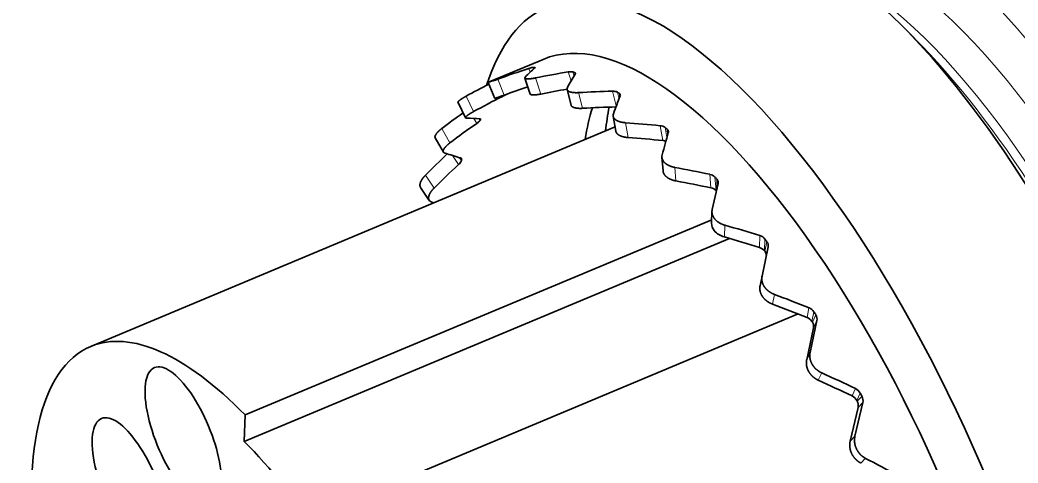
# Model space of a CAD drawing. Extents: x 23 to 417, y 3 to 294.
# Drawn here: x 378.19 to 383.4, y 144.1 to 146.41 of the extents above; entities that cross this region are included whole.
import ezdxf

# ---------------------------------------------------------------- set-up
doc = ezdxf.new("R2010")
doc.units = 0
doc.layers.get('0').update_dxf_attribs({"lineweight": 13})

# ---------------------------------------------------------------- blocks, each defined once
blk = doc.blocks.new('BLOCK4695')
at = {"color": 7, "lineweight": 35, "ltscale": 0.013304}
blk.add_line((-0.877, 70.869), (-1.248, 71.25), dxfattribs=at)
at = {"color": 7, "lineweight": 35, "ltscale": 0.037044}
blk.add_line((-10.764, 70.527), (-12.13, 69.955), dxfattribs=at)
at = {"color": 7, "lineweight": 13, "ltscale": 0.000550648}
blk.add_line((-10.983, 70.297), (-10.99, 70.318), dxfattribs=at)
at = {"color": 7, "lineweight": 13, "ltscale": 0.002557}
blk.add_line((-11.101, 70.192), (-11.139, 70.287), dxfattribs=at)
at = {"color": 7, "lineweight": 13, "ltscale": 0.001131}
blk.add_line((-11.012, 70.273), (-11.029, 70.315), dxfattribs=at)
at = {"color": 7, "lineweight": 13, "ltscale": 0.006071}
blk.add_line((-10.032, 69.967), (-10.109, 70.197), dxfattribs=at)
at = {"color": 7, "lineweight": 13, "ltscale": 0.002703}
blk.add_line((-9.955, 70.096), (-9.989, 70.199), dxfattribs=at)
at = {"color": 7, "lineweight": 13, "ltscale": 0.001376}
blk.add_line((-9.931, 70.132), (-9.945, 70.186), dxfattribs=at)
at = {"color": 7, "lineweight": 35, "ltscale": 0.000649674}
blk.add_line((-12.172, 69.937), (-12.195, 69.926), dxfattribs=at)
at = {"color": 7, "lineweight": 35, "ltscale": 0.011247}
blk.add_line((-12.195, 69.926), (-12.026, 69.509), dxfattribs=at)
at = {"color": 7, "lineweight": 35, "ltscale": 0.00113}
blk.add_line((-12.13, 69.955), (-12.172, 69.937), dxfattribs=at)
at = {"color": 7, "lineweight": 13, "ltscale": 0.011249}
blk.add_line((-11.779, 69.594), (-11.948, 70.011), dxfattribs=at)
at = {"color": 7, "lineweight": 35, "ltscale": 0.01105}
blk.add_line((-11.237, 70.04), (-11.098, 69.62), dxfattribs=at)
at = {"color": 7, "lineweight": 13, "ltscale": 0.011051}
blk.add_line((-10.82, 69.622), (-10.96, 70.042), dxfattribs=at)
at = {"color": 7, "lineweight": 13, "ltscale": 0.01115}
blk.add_line((-12.579, 69.164), (-12.773, 69.566), dxfattribs=at)
at = {"color": 7, "lineweight": 13, "ltscale": 0.000454806}
blk.add_line((-11.82, 69.559), (-11.828, 69.576), dxfattribs=at)
at = {"color": 7, "lineweight": 35, "ltscale": 0.010565}
blk.add_line((-10.14, 69.741), (-10.034, 69.332), dxfattribs=at)
at = {"color": 7, "lineweight": 13, "ltscale": 0.010566}
blk.add_line((-9.732, 69.25), (-9.838, 69.659), dxfattribs=at)
at = {"color": 7, "lineweight": 13, "ltscale": 0.009915}
blk.add_line((-8.855, 69.311), (-8.954, 69.695), dxfattribs=at)
at = {"color": 7, "lineweight": 13, "ltscale": 0.004472}
blk.add_line((-8.783, 69.498), (-8.827, 69.671), dxfattribs=at)
at = {"color": 7, "lineweight": 13, "ltscale": 0.00238}
blk.add_line((-8.763, 69.548), (-8.779, 69.642), dxfattribs=at)
at = {"color": 7, "lineweight": 35, "ltscale": 0.011149}
blk.add_line((-12.984, 69.401), (-12.79, 68.999), dxfattribs=at)
at = {"color": 7, "lineweight": 35, "ltscale": 0.009815}
blk.add_line((-8.937, 69.043), (-8.868, 68.656), dxfattribs=at)
at = {"color": 7, "lineweight": 35, "ltscale": 0.370689}
blk.add_line((-8.887, 68.765), (-22.566, 63.041), dxfattribs=at)
at = {"color": 7, "lineweight": 13, "ltscale": 0.003738}
blk.add_line((-12.494, 68.857), (-12.568, 68.987), dxfattribs=at)
at = {"color": 7, "lineweight": 13, "ltscale": 0.001261}
blk.add_line((-12.406, 68.935), (-12.431, 68.979), dxfattribs=at)
at = {"color": 7, "lineweight": 13, "ltscale": 0.000969442}
blk.add_line((-12.401, 68.943), (-12.417, 68.978), dxfattribs=at)
at = {"color": 7, "lineweight": 13, "ltscale": 0.009816}
blk.add_line((-8.547, 68.487), (-8.615, 68.873), dxfattribs=at)
at = {"color": 7, "lineweight": 13, "ltscale": 0.009841}
blk.add_line((-7.641, 68.409), (-7.709, 68.796), dxfattribs=at)
at = {"color": 7, "lineweight": 13, "ltscale": 0.01076}
blk.add_line((-13.195, 68.347), (-13.408, 68.721), dxfattribs=at)
at = {"color": 7, "lineweight": 13, "ltscale": 0.006597}
blk.add_line((-7.533, 68.488), (-7.579, 68.748), dxfattribs=at)
at = {"color": 7, "lineweight": 13, "ltscale": 0.003894}
blk.add_line((-7.515, 68.548), (-7.528, 68.704), dxfattribs=at)
at = {"color": 7, "lineweight": 35, "ltscale": 0.010759}
blk.add_line((-13.579, 68.478), (-13.366, 68.104), dxfattribs=at)
at = {"color": 7, "lineweight": 13, "ltscale": 0.007159}
blk.add_line((-12.971, 67.783), (-13.131, 68.021), dxfattribs=at)
at = {"color": 7, "lineweight": 13, "ltscale": 0.002402}
blk.add_line((-12.896, 67.885), (-12.95, 67.964), dxfattribs=at)
at = {"color": 7, "lineweight": 13, "ltscale": 0.001764}
blk.add_line((-12.893, 67.896), (-12.928, 67.957), dxfattribs=at)
at = {"color": 7, "lineweight": 35, "ltscale": 0.008837}
blk.add_line((-7.664, 67.971), (-7.635, 67.618), dxfattribs=at)
at = {"color": 7, "lineweight": 13, "ltscale": 0.010096}
blk.add_line((-13.61, 67.168), (-13.835, 67.503), dxfattribs=at)
at = {"color": 7, "lineweight": 13, "ltscale": 0.008838}
blk.add_line((-7.302, 67.357), (-7.331, 67.709), dxfattribs=at)
at = {"color": 7, "lineweight": 13, "ltscale": 0.00886}
blk.add_line((-6.385, 67.175), (-6.414, 67.528), dxfattribs=at)
at = {"color": 7, "lineweight": 13, "ltscale": 0.008868}
blk.add_line((-6.252, 67.104), (-6.281, 67.457), dxfattribs=at)
at = {"color": 7, "lineweight": 35, "ltscale": 0.017286}
blk.add_line((-6.197, 67.285), (-6.351, 66.611), dxfattribs=at)
at = {"color": 7, "lineweight": 13, "ltscale": 0.007712}
for p, q in [((-6.24, 67.091), (-6.229, 67.399)), ((-4.985, 65.53), (-4.974, 65.838))]:
    blk.add_line(p, q, dxfattribs=at)
at = {"color": 7, "lineweight": 35, "ltscale": 0.000575417}
blk.add_line((-6.194, 67.307), (-6.197, 67.285), dxfattribs=at)
at = {"color": 7, "lineweight": 35, "ltscale": 0.010095}
blk.add_line((-13.959, 67.183), (-13.734, 66.848), dxfattribs=at)
at = {"color": 7, "lineweight": 35, "ltscale": 0.001516}
blk.add_line((-13.628, 66.782), (-13.683, 66.806), dxfattribs=at)
at = {"color": 7, "lineweight": 35, "ltscale": 0.007687}
blk.add_line((-6.358, 66.563), (-6.369, 66.255), dxfattribs=at)
at = {"color": 7, "lineweight": 35, "ltscale": 0.329864}
blk.add_line((-6.365, 66.345), (-18.537, 61.251), dxfattribs=at)
at = {"color": 7, "lineweight": 13, "ltscale": 0.007686}
blk.add_line((-6.034, 65.894), (-6.022, 66.202), dxfattribs=at)
at = {"color": 7, "lineweight": 13, "ltscale": 0.007706}
blk.add_line((-5.117, 65.62), (-5.106, 65.928), dxfattribs=at)
at = {"color": 7, "lineweight": 35, "ltscale": 0.343097}
blk.add_line((-5.903, 65.857), (-18.562, 60.559), dxfattribs=at)
at = {"color": 7, "lineweight": 35, "ltscale": 0.0194}
blk.add_line((-4.891, 65.635), (-5.051, 64.875), dxfattribs=at)
at = {"color": 7, "lineweight": 13, "ltscale": 0.006471}
for p, q in [((-4.974, 65.515), (-4.922, 65.768)), ((-3.748, 63.687), (-3.697, 63.94))]:
    blk.add_line(p, q, dxfattribs=at)
at = {"color": 7, "lineweight": 35, "ltscale": 0.006449}
blk.add_line((-5.052, 64.873), (-5.103, 64.62), dxfattribs=at)
at = {"color": 7, "lineweight": 13, "ltscale": 0.006449}
blk.add_line((-4.781, 64.143), (-4.73, 64.396), dxfattribs=at)
at = {"color": 7, "lineweight": 35, "ltscale": 0.335456}
blk.add_line((-4.112, 63.886), (-16.49, 58.706), dxfattribs=at)
at = {"color": 7, "lineweight": 13, "ltscale": 0.006465}
blk.add_line((-3.877, 63.793), (-3.826, 64.046), dxfattribs=at)
at = {"color": 7, "lineweight": 13, "ltscale": 0.005284}
for p, q in [((-3.737, 63.669), (-3.647, 63.86)), ((-2.578, 61.63), (-2.489, 61.821))]:
    blk.add_line(p, q, dxfattribs=at)
at = {"color": 7, "lineweight": 35, "ltscale": 0.021178}
blk.add_line((-3.619, 63.711), (-3.797, 62.883), dxfattribs=at)
at = {"color": 7, "lineweight": 13, "ltscale": 0.00528}
for p, q in [((-3.709, 63.52), (-3.619, 63.711)), ((-2.702, 61.748), (-2.612, 61.939))]:
    blk.add_line(p, q, dxfattribs=at)
at = {"color": 7, "lineweight": 35, "ltscale": 0.021166}
blk.add_line((-3.709, 63.52), (-3.886, 62.692), dxfattribs=at)
at = {"color": 7, "lineweight": 13, "ltscale": 0.005266}
for p, q in [((-3.886, 62.692), (-3.797, 62.883)), ((-3.583, 62.158), (-3.493, 62.348))]:
    blk.add_line(p, q, dxfattribs=at)
at = {"color": 7, "lineweight": 13, "ltscale": 0.004396}
blk.add_line((-2.568, 61.61), (-2.443, 61.734), dxfattribs=at)
at = {"color": 7, "lineweight": 35, "ltscale": 0.02257}
blk.add_line((-2.42, 61.573), (-2.626, 60.694), dxfattribs=at)
at = {"color": 7, "lineweight": 13, "ltscale": 0.004392}
blk.add_line((-2.545, 61.449), (-2.42, 61.573), dxfattribs=at)
at = {"color": 7, "lineweight": 35, "ltscale": 0.017328}
blk.add_line((-18.562, 60.559), (-18.537, 61.251), dxfattribs=at)
at = {"color": 7, "lineweight": 35, "ltscale": 0.02256}
blk.add_line((-2.545, 61.449), (-2.751, 60.571), dxfattribs=at)
at = {"color": 7, "lineweight": 13, "ltscale": 0.004381}
for p, q in [((-2.751, 60.571), (-2.626, 60.694)), ((-2.474, 59.997), (-2.349, 60.12))]:
    blk.add_line(p, q, dxfattribs=at)
at = {"color": 7, "lineweight": 35}
for centre, radius, start, end in [((-10.983, 70.297), 0.0216, 52.336, 109.071), ((-5.304, 51.902), 19.289, 107.609, 110.1478), ((-11.201, 70.043), 0.0368, 124.7809, 184.6376), ((-8.859, 67.792), 3.285, 130.1942, 136.0115), ((-10.924, 69.674), 0.65, 99.2513, 109.3404), ((-10.987, 70.316), 0.017, 297.0418, 352.1135), ((-6.893, 50.171), 20.283, 99.1223, 101.5662), ((-4.431, 66.671), 6.499, 147.7118, 151.2784), ((-10.042, 69.895), 0.309, 80.062, 102.4289), ((-9.95, 70.152), 0.0338, 23.2999, 81.1528), ((-9.949, 70.16), 0.0296, 322.5041, 9.3457), ((-3.367, 52.491), 19.494, 116.8671, 118.8479), ((-13.268, 73.4), 3.637, 287.1645, 291.2806), ((-5.35, 52.038), 18.696, 108.1066, 110.1131), ((-3.486, 52.635), 18.865, 116.217, 118.8149), ((-13.126, 73.064), 3.722, 287.1874, 291.2087), ((-12.426, 70.829), 1.406, 295.5009, 300.135), ((-6.893, 50.375), 19.644, 99.5187, 101.5334), ((-10.071, 69.756), 0.0702, 147.4306, 191.9842), ((-8.476, 47.243), 22.458, 91.2194, 93.4762), ((-8.933, 69.447), 0.249, 64.7355, 94.7499), ((4.806, 64.142), 14.606, 158.1691, 160.1229), ((-8.807, 69.589), 0.0597, 13.4141, 62.4951), ((-8.802, 69.594), 0.0537, 336.5923, 8.726), ((-8.424, 47.513), 21.776, 91.1612, 93.4451), ((-0.755, 52.091), 20.897, 125.3768, 127.2662), ((-8.816, 69.064), 0.122, 158.865, 189.6715), ((-0.974, 52.267), 20.198, 124.7766, 127.236), ((-12.766, 69.024), 0.0354, 224.9346, 283.4624), ((-12.698, 65.513), 3.476, 85.2784, 90.9769), ((-12.694, 69.176), 0.376, 302.0872, 320.1451), ((-12.41, 68.957), 0.0208, 36.0582, 94.5056), ((-12.421, 68.963), 0.0283, 315.2834, 11.3406), ((-10.355, 43.089), 25.843, 84.1249, 86.141), ((-7.722, 68.556), 0.24, 53.2314, 87.0588), ((25.677, 59.06), 34.521, 163.9389, 164.9296), ((-7.587, 68.631), 0.0936, 6.5349, 51.0494), ((-7.579, 68.635), 0.0851, 343.5326, 4.3189), ((-10.246, 43.48), 25.064, 84.0337, 86.113), ((-7.669, 68.109), 0.301, 68.8835, 84.6942), ((2.821, 50.887), 23.528, 133.128, 135.0697), ((-13.311, 68.14), 0.0656, 213.2753, 259.8272), ((-15.103, 61.382), 6.926, 71.601, 75.1048), ((-7.479, 67.986), 0.185, 164.4588, 184.822), ((2.491, 51.09), 22.754, 132.8079, 135.0419), ((-13.143, 67.991), 0.269, 309.4767, 336.6002), ((-12.928, 67.915), 0.0401, 31.703, 74.55), ((-12.939, 67.915), 0.0501, 337.381, 24.7408), ((-12.786, 37.72), 30.481, 77.9336, 79.6907), ((-6.456, 67.284), 0.247, 44.6097, 80.051), ((-12.604, 38.275), 29.561, 77.8541, 79.6663), ((-6.325, 67.309), 0.131, 359.1924, 43.3281), ((-6.428, 66.931), 0.247, 44.5249, 79.9186), ((-13.639, 66.914), 0.116, 214.5402, 247.439), ((-6.106, 66.554), 0.252, 167.018, 178.0191), ((-6.071, 66.253), 0.298, 179.4651, 220.3629), ((-15.976, 31.148), 36.439, 72.6445, 74.1481), ((-5.903, 66.403), 0.525, 221.0016, 255.6028), ((-15.697, 31.908), 35.333, 72.5764, 74.1274), ((-5.178, 65.679), 0.259, 38.0323, 73.9388), ((-5.055, 65.666), 0.167, 349.16, 37.6546), ((-5.189, 65.371), 0.259, 37.8946, 73.8251), ((-5.11, 65.411), 0.171, 359.1532, 37.29), ((-20.11, 23.319), 43.862, 68.2064, 69.4729), ((-19.703, 24.328), 42.52, 68.1489, 69.4556), ((-3.923, 63.795), 0.269, 32.6847, 68.8435), ((-3.82, 63.75), 0.204, 348.9889, 32.6229), ((-3.975, 63.542), 0.269, 32.6016, 68.7667), ((-3.909, 63.559), 0.204, 349.0157, 32.7055), ((-25.439, 13.965), 53.128, 64.5542, 65.6018), ((-24.861, 15.276), 51.484, 64.5066, 65.5876), ((-2.819, 61.502), 0.272, 28.0276, 64.6106), ((-2.729, 61.693), 0.272, 28.103, 64.6746), ((-2.65, 61.622), 0.235, 347.8428, 28.259), ((-2.775, 61.499), 0.235, 347.8612, 28.3109), ((-32.513, 2.234), 65.273, 61.63474, 62.47648)]:
    blk.add_arc(centre, radius, start, end, dxfattribs=at)
for centre, major_axis, start_param, end_param in [((8.705, 62.794), (8.049, -19.234), 0.668796, 3.141624), ((8.447, 62.686), (7.933, -18.957), 0.668796, 3.129759), ((1.247, 59.672), (7.219, -17.25), 0.000031, 3.141624), ((-0.389, 58.988), (6.129, -14.644), 2.394189, 3.141624), ((-4.5, 57.267), (6.129, -14.644), 0.000031, 3.141624), ((-4.5, 57.267), (6.129, -14.644), 3.141624, 3.546064), ((-5.108, 57.013), (5.656, -13.514), 0.000031, 3.141624), ((-0.389, 58.988), (6.129, -14.644), 0.747567, 2.394189), ((-5.966, 56.654), (5.656, -13.514), 3.021534, 3.028447), ((-5.966, 56.654), (5.656, -13.514), 2.847001, 2.853914), ((-5.966, 56.654), (-5.482, 13.099), 0.057137, 0.058725), ((-5.966, 56.654), (5.656, -13.514), 2.672469, 2.679381), ((-1.673, 58.451), (-5.675, 13.56), 0.509175, 0.579506), ((-2.531, 58.091), (5.482, -13.099), 3.557601, 3.664757), ((-5.966, 56.654), (-5.482, 13.099), 0.23167, 0.233258), ((-5.966, 56.654), (5.656, -13.514), 2.497936, 2.504848), ((-5.966, 56.654), (-5.482, 13.099), 0.406203, 0.407791), ((-5.966, 56.654), (5.656, -13.514), 2.323403, 2.330315), ((-5.966, 56.654), (-5.482, 13.099), 5.467658, 5.469246), ((-5.966, 56.654), (5.656, -13.514), 2.14887, 2.155783), ((-5.966, 56.654), (-5.482, 13.099), 5.293125, 5.294713), ((-5.966, 56.654), (5.656, -13.514), 1.974337, 1.98125), ((-5.966, 56.654), (-5.482, 13.099), 5.118592, 5.12018), ((-17.817, 51.694), (4.748, -11.346), 2.402919, 3.141635), ((-17.817, 51.694), (4.748, -11.346), 3.141635, 4.0876), ((-20.152, 60.688), (0.753, -1.799), 6.283164, 9.424757), ((-20.152, 60.688), (0.753, -1.799), 3.141572, 5.381185), ((-5.966, 56.654), (5.656, -13.514), 1.799804, 1.806717), ((-5.966, 56.654), (-5.482, 13.099), 4.944059, 4.945647), ((-21.532, 59.359), (0.753, -1.799), 6.283164, 9.424757), ((-21.532, 59.359), (0.753, -1.799), 3.141572, 5.381185), ((-17.817, 51.694), (-4.362, 10.424), 5.203257, 5.559114)]:
    blk.add_ellipse(centre, major_axis=major_axis, ratio=0.365278, start_param=start_param, end_param=end_param, dxfattribs=at)
at = {"color": 7, "lineweight": 13}
for centre, major_axis, start_param, end_param in [((1.762, 59.888), (-6.1, 14.575), 2.950265, 6.474668), ((1.075, 59.601), (-5.791, 13.837), 3.810389, 6.220996), ((0.243, 59.252), (5.791, -13.837), 0.429615, 2.715093), ((-0.054, 59.128), (-5.868, 14.022), 3.88916, 5.53586)]:
    blk.add_ellipse(centre, major_axis=major_axis, ratio=0.365278, start_param=start_param, end_param=end_param, dxfattribs=at)
at = {"color": 7, "lineweight": 35}
for points, knots in [([(-11.237, 70.04), (-11.234, 70.03), (-11.222, 70.023), (-11.203, 70.018), (-11.151, 70.015), (-11.08, 70.021), (-11.044, 70.026), (-11.003, 70.033), (-10.96, 70.042)], [0, 0, 0, 0, 0, 0, 0.422969, 0.422969, 0.422969, 0.8352219, 0.8352219, 0.8352219, 0.8352219, 0.8352219, 0.8352219]), ([(-12.984, 69.401), (-12.988, 69.408), (-12.984, 69.419), (-12.973, 69.432), (-12.938, 69.464), (-12.881, 69.503), (-12.849, 69.523), (-12.812, 69.544), (-12.773, 69.566)], [0, 0, 0, 0, 0, 0, 0.4018933, 0.4018933, 0.4018933, 0.8293306, 0.8293306, 0.8293306, 0.8293306, 0.8293306, 0.8293306]), ([(-10.82, 69.622), (-10.882, 69.61), (-10.941, 69.601), (-10.994, 69.596), (-11.053, 69.596), (-11.085, 69.607), (-11.092, 69.61), (-11.096, 69.615), (-11.098, 69.62)], [0, 0, 0, 0, 0, 0, 0.5979988, 0.5979988, 0.5979988, 0.8265468, 0.8265468, 0.8265468, 0.8265468, 0.8265468, 0.8265468]), ([(-10.14, 69.741), (-10.135, 69.723), (-10.123, 69.707), (-10.103, 69.693), (-10.049, 69.67), (-9.974, 69.659), (-9.932, 69.656), (-9.886, 69.656), (-9.838, 69.659)], [0, 0, 0, 0, 0, 0, 0.4090483, 0.4090483, 0.4090483, 0.859227, 0.859227, 0.859227, 0.859227, 0.859227, 0.859227]), ([(-9.732, 69.25), (-9.798, 69.246), (-9.86, 69.247), (-9.918, 69.254), (-9.982, 69.273), (-10.018, 69.303), (-10.026, 69.312), (-10.032, 69.322), (-10.034, 69.332)], [0, 0, 0, 0, 0, 0, 0.6148131, 0.6148131, 0.6148131, 0.8520168, 0.8520168, 0.8520168, 0.8520168, 0.8520168, 0.8520168]), ([(-12.579, 69.164), (-12.634, 69.134), (-12.683, 69.105), (-12.728, 69.075), (-12.772, 69.04), (-12.789, 69.015), (-12.792, 69.008), (-12.792, 69.003), (-12.79, 68.999)], [0, 0, 0, 0, 0, 0, 0.5941203, 0.5941203, 0.5941203, 0.8211836, 0.8211836, 0.8211836, 0.8211836, 0.8211836, 0.8211836]), ([(-8.936, 69.043), (-8.932, 69.016), (-8.919, 68.991), (-8.898, 68.967), (-8.841, 68.925), (-8.762, 68.896), (-8.717, 68.885), (-8.668, 68.877), (-8.617, 68.874), (-8.616, 68.874), (-8.616, 68.874), (-8.615, 68.873)], [0, 0, 0, 0, 0, 0, 0.4314549, 0.4314549, 0.4314549, 0.8954429, 0.8954429, 0.8954429, 0.8999137, 0.8999137, 0.8999137, 0.8999137, 0.8999137, 0.8999137]), ([(-13.579, 68.478), (-13.587, 68.493), (-13.589, 68.511), (-13.583, 68.532), (-13.558, 68.581), (-13.51, 68.636), (-13.48, 68.664), (-13.446, 68.693), (-13.408, 68.721)], [0, 0, 0, 0, 0, 0, 0.4040864, 0.4040864, 0.4040864, 0.8486259, 0.8486259, 0.8486259, 0.8486259, 0.8486259, 0.8486259]), ([(-8.547, 68.487), (-8.617, 68.491), (-8.684, 68.504), (-8.745, 68.524), (-8.813, 68.561), (-8.852, 68.611), (-8.86, 68.626), (-8.865, 68.641), (-8.868, 68.656)], [0, 0, 0, 0, 0, 0, 0.6424445, 0.6424445, 0.6424445, 0.8937291, 0.8937291, 0.8937291, 0.8937291, 0.8937291, 0.8937291]), ([(-13.195, 68.347), (-13.247, 68.308), (-13.292, 68.268), (-13.331, 68.227), (-13.366, 68.175), (-13.374, 68.133), (-13.373, 68.122), (-13.371, 68.112), (-13.366, 68.104)], [0, 0, 0, 0, 0, 0, 0.6070082, 0.6070082, 0.6070082, 0.8412333, 0.8412333, 0.8412333, 0.8412333, 0.8412333, 0.8412333]), ([(-7.664, 67.971), (-7.66, 67.934), (-7.648, 67.899), (-7.628, 67.865), (-7.576, 67.809), (-7.504, 67.765), (-7.467, 67.747), (-7.417, 67.729), (-7.365, 67.716), (-7.353, 67.714), (-7.342, 67.711), (-7.331, 67.709)], [0, 0, 0, 0, 0, 0, 0.4636418, 0.4636418, 0.4636418, 0.8523641, 0.8523641, 0.8523641, 0.9566405, 0.9566405, 0.9566405, 0.9566405, 0.9566405, 0.9566405]), ([(-13.959, 67.183), (-13.973, 67.205), (-13.981, 67.23), (-13.981, 67.259), (-13.967, 67.325), (-13.927, 67.395), (-13.902, 67.431), (-13.871, 67.468), (-13.835, 67.503)], [0, 0, 0, 0, 0, 0, 0.4238522, 0.4238522, 0.4238522, 0.8840126, 0.8840126, 0.8840126, 0.8840126, 0.8840126, 0.8840126]), ([(-7.302, 67.357), (-7.367, 67.369), (-7.428, 67.388), (-7.485, 67.414), (-7.563, 67.467), (-7.611, 67.534), (-7.624, 67.561), (-7.632, 67.59), (-7.635, 67.618)], [0, 0, 0, 0, 0, 0, 0.5913021, 0.5913021, 0.5913021, 0.9576477, 0.9576477, 0.9576477, 0.9576477, 0.9576477, 0.9576477]), ([(-13.61, 67.168), (-13.659, 67.119), (-13.699, 67.069), (-13.732, 67.016), (-13.757, 66.947), (-13.752, 66.889), (-13.748, 66.874), (-13.742, 66.86), (-13.734, 66.848)], [0, 0, 0, 0, 0, 0, 0.6304837, 0.6304837, 0.6304837, 0.8772131, 0.8772131, 0.8772131, 0.8772131, 0.8772131, 0.8772131]), ([(-6.358, 66.563), (-6.359, 66.517), (-6.35, 66.471), (-6.332, 66.425), (-6.281, 66.349), (-6.206, 66.286), (-6.167, 66.26), (-6.115, 66.233), (-6.058, 66.213), (-6.046, 66.209), (-6.034, 66.205), (-6.022, 66.202)], [0, 0, 0, 0, 0, 0, 0.508853, 0.508853, 0.508853, 0.93192, 0.93192, 0.93192, 1.043075, 1.043075, 1.043075, 1.043075, 1.043075, 1.043075]), ([(-5.051, 64.875), (-5.061, 64.831), (-5.062, 64.785), (-5.056, 64.738), (-5.028, 64.646), (-4.972, 64.563), (-4.936, 64.524), (-4.876, 64.471), (-4.806, 64.43), (-4.781, 64.417), (-4.756, 64.406), (-4.73, 64.396)], [0, 0, 0, 0, 0, 0, 0.461445, 0.461445, 0.461445, 0.934899, 0.934899, 0.934899, 1.177565, 1.177565, 1.177565, 1.177565, 1.177565, 1.177565]), ([(-4.781, 64.143), (-4.846, 64.167), (-4.906, 64.201), (-4.961, 64.243), (-5.034, 64.319), (-5.08, 64.408), (-5.093, 64.442), (-5.108, 64.499), (-5.111, 64.556), (-5.11, 64.579), (-5.107, 64.601), (-5.102, 64.622)], [0, 0, 0, 0, 0, 0, 0.601104, 0.601104, 0.601104, 0.951336, 0.951336, 0.951336, 1.175654, 1.175654, 1.175654, 1.175654, 1.175654, 1.175654]), ([(-3.797, 62.883), (-3.808, 62.834), (-3.81, 62.784), (-3.805, 62.733), (-3.78, 62.632), (-3.727, 62.539), (-3.694, 62.495), (-3.635, 62.436), (-3.567, 62.388), (-3.543, 62.373), (-3.519, 62.36), (-3.493, 62.348)], [0, 0, 0, 0, 0, 0, 0.472151, 0.472151, 0.472151, 0.95374, 0.95374, 0.95374, 1.196819, 1.196819, 1.196819, 1.196819, 1.196819, 1.196819]), ([(-3.583, 62.158), (-3.646, 62.186), (-3.705, 62.225), (-3.758, 62.273), (-3.827, 62.358), (-3.87, 62.456), (-3.882, 62.494), (-3.895, 62.557), (-3.896, 62.619), (-3.895, 62.644), (-3.891, 62.668), (-3.886, 62.692)], [0, 0, 0, 0, 0, 0, 0.60615, 0.60615, 0.60615, 0.963954, 0.963954, 0.963954, 1.194954, 1.194954, 1.194954, 1.194954, 1.194954, 1.194954]), ([(-2.626, 60.694), (-2.642, 60.63), (-2.645, 60.562), (-2.636, 60.493), (-2.605, 60.387), (-2.547, 60.292), (-2.522, 60.258), (-2.475, 60.207), (-2.42, 60.163), (-2.397, 60.147), (-2.374, 60.133), (-2.349, 60.12)], [0, 0, 0, 0, 0, 0, 0.600267, 0.600267, 0.600267, 0.964865, 0.964865, 0.964865, 1.20684, 1.20684, 1.20684, 1.20684, 1.20684, 1.20684]), ([(-2.474, 59.997), (-2.536, 60.029), (-2.592, 60.071), (-2.642, 60.123), (-2.706, 60.215), (-2.744, 60.319), (-2.755, 60.36), (-2.765, 60.427), (-2.764, 60.493), (-2.761, 60.52), (-2.757, 60.545), (-2.751, 60.571)], [0, 0, 0, 0, 0, 0, 0.607448, 0.607448, 0.607448, 0.970281, 0.970281, 0.970281, 1.206716, 1.206716, 1.206716, 1.206716, 1.206716, 1.206716])]:
    blk.add_open_spline(points, degree=5, knots=knots, dxfattribs=at)

msp = doc.modelspace()

# ---------------------------------------------------------------- block references
at = {"lineweight": 0, "xscale": 0.2, "yscale": 0.2, "zscale": 0.2}
msp.add_blockref('BLOCK4695', (383.0763, 132.1023), dxfattribs=at)

doc.saveas('drawing.dxf')
